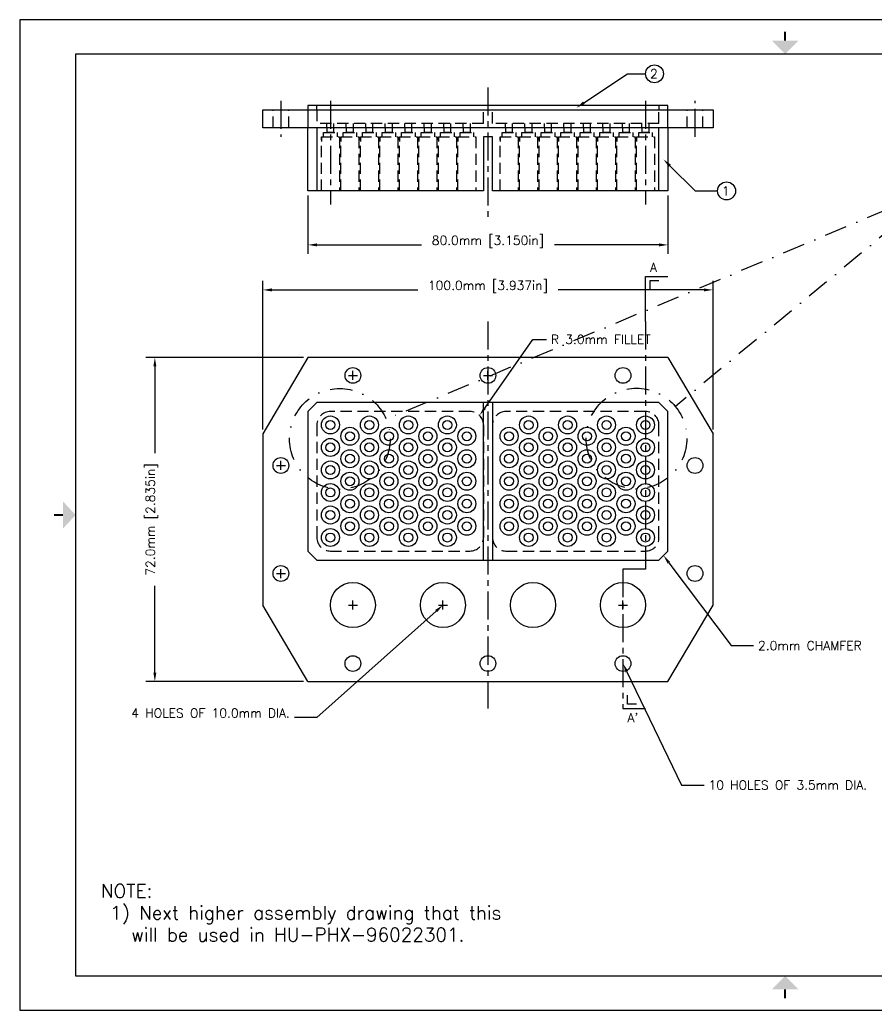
# Model space of a CAD drawing. Extents: x -170 to 170, y -120 to 100.
# Drawn here: x -170 to 20.3, y -120 to 100 of the extents above; entities that cross this region are included whole.
import ezdxf
from ezdxf.enums import TextEntityAlignment as Align

# ---------------------------------------------------------------- set-up
doc = ezdxf.new("R2010")
doc.units = 0
doc.header["$LTSCALE"] = 5
doc.header["$MEASUREMENT"] = 0
for name, pattern in [('CENTER', [2, 1.25, -0.25, 0.25, -0.25]), ('DASHDOTX2', [2, 1, -0.5, 0, -0.5]), ('HIDDENX2', [0.75, 0.5, -0.25])]:
    doc.linetypes.add(name, pattern=pattern)
doc.layers.get('0').update_dxf_attribs({"linetype": 'CONTINUOUS'})
doc.layers.get('DEFPOINTS').update_dxf_attribs({"linetype": 'CONTINUOUS'})
for name, color, linetype in [('CENTER', 7, 'CENTER'), ('CNCT_HIDDEN', 6, 'HIDDENX2'), ('CONNECTOR', 1, 'CONTINUOUS'), ('DIMENSIONS', 7, 'CONTINUOUS'), ('GUIDE', 8, 'DASHDOTX2'), ('PHENIX', 7, 'CONTINUOUS')]:
    doc.layers.add(name, color=color, linetype=linetype)
doc.styles.add('ADESK2', font='romans')
doc.dimstyles.get("Standard").update_dxf_attribs({"dimtxt": 0.18, "dimasz": 0.18, "dimexe": 0.18, "dimexo": 0.0625, "dimgap": 0.09, "dimtad": 0, "dimtih": 1, "dimtoh": 1, "dimdec": 4, "dimzin": 0, "dimtxsty": 'STANDARD', "dimcen": 0.09, "dimazin": 3, "dimtfac": 1, "dimtdec": 4, "dimtofl": 0, "dimtmove": 0, "dimatfit": 3, "dimtolj": 1, "dimtzin": 0})

# ---------------------------------------------------------------- blocks, each defined once
blk = doc.blocks.new('PHENIX')
for p, q in [((17, 11), (0, 11)), ((0, 11), (0, 0)), ((16.38, 10.62), (0.62, 10.62)), ((0.62, 10.62), (0.62, 0.38)), ((0.62, 0.38), (16.38, 0.38)), ((0, 0), (17, 0))]:
    blk.add_line(p, q)
at = {"const_width": 0.02}
for points in [[(8.5, 10.87), (8.5, 10.77)], [(0.38, 5.5), (0.48, 5.5)], [(8.5, 0.13), (8.5, 0.23)]]:
    blk.add_lwpolyline(points, dxfattribs=at)
for points in [[(8.35, 10.77), (8.65, 10.77), (8.5, 10.62)], [(0.48, 5.35), (0.48, 5.65), (0.62, 5.5)], [(8.35, 0.23), (8.65, 0.23), (8.5, 0.38)]]:
    blk.add_solid(points)
blk = doc.blocks.new('*D4')
at = {"color": 0, "linetype": 'BYBLOCK'}
for p, q in [((-106, 56), (-106, 43)), ((-26, 56), (-26, 43)), ((-104, 45), (-80.76, 45)), ((-28, 45), (-51.24, 45))]:
    blk.add_line(p, q, dxfattribs=at)
for points in [[(-104, 45.33), (-104, 44.67), (-106, 45)], [(-28, 45.33), (-28, 44.67), (-26, 45)]]:
    blk.add_solid(points, dxfattribs=at)
at = {"layer": 'DEFPOINTS', "color": 0, "linetype": 'BYBLOCK'}
for p in [(-106, 57), (-26, 57), (-26, 45)]:
    blk.add_point(p, dxfattribs=at)
at = {"color": 0, "linetype": 'BYBLOCK', "style": 'ADESK2'}
blk.add_text('80.0mm [3.150in]', height=2, dxfattribs=at).set_placement((-66, 45), align=Align.CENTER)
blk = doc.blocks.new('*D10')
at = {"color": 0, "linetype": 'BYBLOCK'}
for p, q in [((-116, 9), (-116, 42)), ((-16, 9), (-16, 42)), ((-114, 40), (-81.57, 40)), ((-18, 40), (-50.43, 40))]:
    blk.add_line(p, q, dxfattribs=at)
for points in [[(-114, 40.33), (-114, 39.67), (-116, 40)], [(-18, 40.33), (-18, 39.67), (-16, 40)]]:
    blk.add_solid(points, dxfattribs=at)
at = {"layer": 'DEFPOINTS', "color": 0, "linetype": 'BYBLOCK'}
for p in [(-116, 40), (-116, 8), (-16, 8)]:
    blk.add_point(p, dxfattribs=at)
at = {"color": 0, "linetype": 'BYBLOCK', "style": 'ADESK2'}
blk.add_text('100.0mm [3.937in]', height=2, dxfattribs=at).set_placement((-66, 40), align=Align.CENTER)
blk = doc.blocks.new('*D11')
at = {"color": 0, "linetype": 'BYBLOCK'}
for p, q in [((-107, 25), (-142, 25)), ((-140, 23), (-140, 3.76)), ((-140, -45), (-140, -25.76)), ((-107, -47), (-142, -47))]:
    blk.add_line(p, q, dxfattribs=at)
for points in [[(-140.33, 23), (-139.67, 23), (-140, 25)], [(-140.33, -45), (-139.67, -45), (-140, -47)]]:
    blk.add_solid(points, dxfattribs=at)
at = {"layer": 'DEFPOINTS', "color": 0, "linetype": 'BYBLOCK'}
for p in [(-140, 25), (-106, 25), (-106, -47)]:
    blk.add_point(p, dxfattribs=at)
at = {"color": 0, "linetype": 'BYBLOCK', "style": 'ADESK2'}
blk.add_text('72.0mm [2.835in]', height=2, rotation=90, dxfattribs=at).set_placement((-140, -11), align=Align.CENTER)

msp = doc.modelspace()

# ---------------------------------------------------------------- linework, layer by layer
at = {"layer": 'CENTER'}
for p, q in [((-66, 85), (-66, 56)), ((-112, 82), (-112, 74)), ((-101, 82), (-101, 59)), ((-31, 82), (-31, 59)), ((-20, 74), (-20, 82)), ((-66, 33), (-66, -53)), ((-31, 33), (-31, -22)), ((-31, -22), (-36, -22)), ((-36, -22), (-36, -53))]:
    msp.add_line(p, q, dxfattribs=at)
at = {"layer": 'CNCT_HIDDEN'}
for p, q in [((-113.75, 76), (-113.75, 80)), ((-110.25, 76), (-110.25, 80)), ((-104, 80), (-104, 77)), ((-67, 77), (-67, 80)), ((-65, 77), (-65, 80)), ((-28, 77), (-28, 80)), ((-21.75, 76), (-21.75, 80)), ((-18.25, 76), (-18.25, 80)), ((-67, 77), (-104, 77)), ((-101.79, 76), (-101.79, 77)), ((-100.21, 76), (-100.21, 77)), ((-97.46, 76), (-97.46, 77)), ((-95.88, 76), (-95.88, 77)), ((-93.13, 76), (-93.13, 77)), ((-91.55, 76), (-91.55, 77)), ((-88.8, 76), (-88.8, 77)), ((-87.22, 76), (-87.22, 77)), ((-84.47, 76), (-84.47, 77)), ((-82.89, 76), (-82.89, 77)), ((-80.14, 76), (-80.14, 77)), ((-78.56, 76), (-78.56, 77)), ((-75.81, 76), (-75.81, 77)), ((-74.23, 76), (-74.23, 77)), ((-71.48, 76), (-71.48, 77)), ((-69.9, 76), (-69.9, 77)), ((-28, 77), (-65, 77)), ((-62.1, 76), (-62.1, 77)), ((-60.52, 76), (-60.52, 77)), ((-57.77, 76), (-57.77, 77)), ((-56.19, 76), (-56.19, 77)), ((-53.44, 76), (-53.44, 77)), ((-51.86, 76), (-51.86, 77)), ((-49.11, 76), (-49.11, 77)), ((-47.53, 76), (-47.53, 77)), ((-44.78, 76), (-44.78, 77)), ((-43.2, 76), (-43.2, 77)), ((-40.45, 76), (-40.45, 77)), ((-38.87, 76), (-38.87, 77)), ((-36.12, 76), (-36.12, 77)), ((-34.54, 76), (-34.54, 77)), ((-31.79, 76), (-31.79, 77)), ((-30.21, 76), (-30.21, 77)), ((-102.5, 75), (-99.5, 75)), ((-102.5, 74), (-102.5, 75)), ((-101.79, 76), (-101.79, 75)), ((-100.21, 75), (-101.79, 75)), ((-101, 75), (-101.79, 75)), ((-100.21, 75), (-100.21, 76)), ((-99.5, 75), (-99.5, 74)), ((-98.17, 75), (-95.17, 75)), ((-98.17, 74), (-98.17, 75)), ((-97.46, 76), (-97.46, 75)), ((-96.67, 75), (-97.46, 75)), ((-95.88, 75), (-97.46, 75)), ((-95.88, 75), (-95.88, 76)), ((-95.17, 75), (-95.17, 74)), ((-93.84, 75), (-90.84, 75)), ((-93.84, 74), (-93.84, 75)), ((-93.13, 76), (-93.13, 75)), ((-92.34, 75), (-93.13, 75)), ((-91.55, 75), (-93.13, 75)), ((-91.55, 75), (-91.55, 76)), ((-90.84, 75), (-90.84, 74)), ((-89.51, 75), (-86.51, 75)), ((-89.51, 74), (-89.51, 75)), ((-88.8, 76), (-88.8, 75)), ((-88.01, 75), (-88.8, 75)), ((-87.22, 75), (-88.8, 75)), ((-87.22, 75), (-87.22, 76)), ((-86.51, 75), (-86.51, 74)), ((-85.18, 75), (-82.18, 75)), ((-85.18, 74), (-85.18, 75)), ((-84.47, 76), (-84.47, 75)), ((-83.68, 75), (-84.47, 75)), ((-82.89, 75), (-84.47, 75)), ((-82.89, 75), (-82.89, 76)), ((-82.18, 75), (-82.18, 74)), ((-80.85, 75), (-77.85, 75)), ((-80.85, 74), (-80.85, 75)), ((-80.14, 76), (-80.14, 75)), ((-79.35, 75), (-80.14, 75)), ((-78.56, 75), (-80.14, 75)), ((-78.56, 75), (-78.56, 76)), ((-77.85, 75), (-77.85, 74)), ((-76.52, 75), (-73.52, 75)), ((-76.52, 74), (-76.52, 75)), ((-75.81, 76), (-75.81, 75)), ((-75.02, 75), (-75.81, 75)), ((-74.23, 75), (-75.81, 75)), ((-74.23, 75), (-74.23, 76)), ((-73.52, 75), (-73.52, 74)), ((-72.19, 75), (-69.19, 75)), ((-72.19, 74), (-72.19, 75)), ((-71.48, 76), (-71.48, 75)), ((-70.69, 75), (-71.48, 75)), ((-69.9, 75), (-71.48, 75)), ((-69.9, 75), (-69.9, 76)), ((-69.19, 75), (-69.19, 74)), ((-62.81, 74), (-62.81, 75)), ((-62.81, 75), (-59.81, 75)), ((-62.1, 76), (-62.1, 75)), ((-61.31, 75), (-62.1, 75)), ((-60.52, 75), (-62.1, 75)), ((-60.52, 75), (-60.52, 76)), ((-59.81, 75), (-59.81, 74)), ((-58.48, 74), (-58.48, 75)), ((-58.48, 75), (-55.48, 75)), ((-57.77, 76), (-57.77, 75)), ((-56.98, 75), (-57.77, 75)), ((-56.19, 75), (-57.77, 75)), ((-56.19, 75), (-56.19, 76)), ((-55.48, 75), (-55.48, 74)), ((-54.15, 74), (-54.15, 75)), ((-54.15, 75), (-51.15, 75)), ((-53.44, 76), (-53.44, 75)), ((-52.65, 75), (-53.44, 75)), ((-51.86, 75), (-53.44, 75)), ((-51.86, 75), (-51.86, 76)), ((-51.15, 75), (-51.15, 74)), ((-49.82, 74), (-49.82, 75)), ((-49.82, 75), (-46.82, 75)), ((-49.11, 76), (-49.11, 75)), ((-48.32, 75), (-49.11, 75)), ((-47.53, 75), (-49.11, 75)), ((-47.53, 75), (-47.53, 76)), ((-46.82, 75), (-46.82, 74)), ((-45.49, 74), (-45.49, 75)), ((-45.49, 75), (-42.49, 75)), ((-44.78, 76), (-44.78, 75)), ((-43.99, 75), (-44.78, 75)), ((-43.2, 75), (-44.78, 75)), ((-43.2, 75), (-43.2, 76)), ((-42.49, 75), (-42.49, 74)), ((-41.16, 74), (-41.16, 75)), ((-41.16, 75), (-38.16, 75)), ((-40.45, 76), (-40.45, 75)), ((-39.66, 75), (-40.45, 75)), ((-38.87, 75), (-40.45, 75)), ((-38.87, 75), (-38.87, 76)), ((-38.16, 75), (-38.16, 74)), ((-36.83, 74), (-36.83, 75)), ((-36.83, 75), (-33.83, 75)), ((-36.12, 76), (-36.12, 75)), ((-35.33, 75), (-36.12, 75)), ((-34.54, 75), (-36.12, 75)), ((-34.54, 75), (-34.54, 76)), ((-33.83, 75), (-33.83, 74)), ((-32.5, 75), (-29.5, 75)), ((-32.5, 74), (-32.5, 75)), ((-31.79, 76), (-31.79, 75)), ((-30.21, 75), (-31.79, 75)), ((-31, 75), (-31.79, 75)), ((-30.21, 75), (-30.21, 76)), ((-29.5, 75), (-29.5, 74)), ((-103, 62), (-103, 74)), ((-103, 74), (-99, 74)), ((-103, 74), (-103, 73)), ((-99, 74), (-99, 62)), ((-98.67, 62), (-98.67, 74)), ((-98.67, 74), (-94.67, 74)), ((-98.67, 74), (-98.67, 73)), ((-94.67, 74), (-94.67, 62)), ((-94.34, 62), (-94.34, 74)), ((-94.34, 74), (-90.34, 74)), ((-94.34, 74), (-94.34, 73)), ((-90.34, 74), (-90.34, 62)), ((-90.01, 62), (-90.01, 74)), ((-90.01, 74), (-86.01, 74)), ((-90.01, 74), (-90.01, 73)), ((-86.01, 74), (-86.01, 62)), ((-85.68, 62), (-85.68, 74)), ((-85.68, 74), (-81.68, 74)), ((-85.68, 74), (-85.68, 73)), ((-81.68, 74), (-81.68, 62)), ((-81.35, 62), (-81.35, 74)), ((-81.35, 74), (-77.35, 74)), ((-81.35, 74), (-81.35, 73)), ((-77.35, 74), (-77.35, 62)), ((-77.02, 62), (-77.02, 74)), ((-77.02, 74), (-73.02, 74)), ((-77.02, 74), (-77.02, 73)), ((-73.02, 74), (-73.02, 62)), ((-72.69, 62), (-72.69, 74)), ((-72.69, 74), (-68.69, 74)), ((-72.69, 74), (-72.69, 73)), ((-68.69, 74), (-68.69, 62)), ((-63.31, 62), (-63.31, 74)), ((-63.31, 74), (-59.31, 74)), ((-63.31, 74), (-63.31, 73)), ((-59.31, 74), (-59.31, 62)), ((-58.98, 62), (-58.98, 74)), ((-58.98, 74), (-54.98, 74)), ((-58.98, 74), (-58.98, 73)), ((-54.98, 74), (-54.98, 62)), ((-54.65, 62), (-54.65, 74)), ((-54.65, 74), (-50.65, 74)), ((-54.65, 74), (-54.65, 73)), ((-50.65, 74), (-50.65, 62)), ((-50.32, 62), (-50.32, 74)), ((-50.32, 74), (-46.32, 74)), ((-50.32, 74), (-50.32, 73)), ((-46.32, 74), (-46.32, 62)), ((-45.99, 62), (-45.99, 74)), ((-45.99, 74), (-41.99, 74)), ((-45.99, 74), (-45.99, 73)), ((-41.99, 74), (-41.99, 62)), ((-41.66, 62), (-41.66, 74)), ((-41.66, 74), (-37.66, 74)), ((-41.66, 74), (-41.66, 73)), ((-37.66, 74), (-37.66, 62)), ((-37.33, 62), (-37.33, 74)), ((-37.33, 74), (-33.33, 74)), ((-37.33, 74), (-37.33, 73)), ((-33.33, 74), (-33.33, 62)), ((-33, 62), (-33, 74)), ((-33, 74), (-33, 73)), ((-33, 74), (-29, 74)), ((-29, 74), (-29, 62)), ((-70, 13), (-101, 13)), ((-31, 13), (-62, 13)), ((-104, 10), (-104, -15)), ((-67, 10), (-67, -15)), ((-65, 10), (-65, -15)), ((-28, -15), (-28, 10)), ((-101, -18), (-70, -18)), ((-62, -18), (-31, -18))]:
    msp.add_line(p, q, dxfattribs=at)
for centre, start, end in [((-101, 10), 90, 180), ((-70, 10), 0, 90), ((-62, 10), 90, 180), ((-31, 10), 0, 90), ((-101, -15), 180, 270), ((-70, -15), 270, 0), ((-62, -15), 180, 270), ((-31, -15), 270, 0)]:
    msp.add_arc(centre, 3, start, end, dxfattribs=at)
at = {"layer": 'CONNECTOR'}
for p, q in [((-116, 80), (-16, 80)), ((-116, 76), (-116, 80)), ((-26, 81), (-106, 81)), ((-106, 81), (-106, 80)), ((-106, 80), (-106, 76)), ((-106, 80), (-26, 80)), ((-104, 80), (-104, 81)), ((-28, 81), (-28, 80)), ((-26, 80), (-26, 81)), ((-26, 76), (-26, 80)), ((-16, 80), (-16, 76)), ((-16, 76), (-116, 76)), ((-106, 62), (-106, 76)), ((-104, 76), (-104, 62)), ((-28, 62), (-28, 76)), ((-26, 76), (-26, 62)), ((-65, 74), (-67, 74)), ((-67, 74), (-67, 62)), ((-65, 62), (-65, 74)), ((-67, 62), (-106, 62)), ((-26, 62), (-65, 62)), ((-106, 25), (-116, 8)), ((-26, 25), (-106, 25)), ((-26, 25), (-16, 8)), ((-106, 13), (-104, 15)), ((-28, 15), (-104, 15)), ((-67, -20), (-67, 15)), ((-65, 15), (-65, -20)), ((-28, 15), (-26, 13)), ((-106, 13), (-106, -18)), ((-26, -18), (-26, 13)), ((-116, 8), (-116, -30)), ((-16, -30), (-16, 8)), ((-106, -18), (-104, -20)), ((-26, -18), (-28, -20)), ((-104, -20), (-28, -20)), ((-106, -47), (-116, -30)), ((-26, -47), (-16, -30)), ((-106, -47), (-66, -47)), ((-67, -47), (-26, -47))]:
    msp.add_line(p, q, dxfattribs=at)
for centre, radius in [((-96, 21), 1.75), ((-96, 21), 1.75), ((-66, 21), 1.75), ((-66, 21), 1.75), ((-36, 21), 1.75), ((-36, 21), 1.75), ((-101, 10), 2), ((-101, 10), 1), ((-92.34, 10), 2), ((-92.34, 10), 1), ((-83.68, 10), 2), ((-83.68, 10), 1), ((-75.02, 10), 2), ((-75.02, 10), 1), ((-56.98, 10), 2), ((-56.98, 10), 1), ((-48.32, 10), 2), ((-48.32, 10), 1), ((-39.66, 10), 2), ((-39.66, 10), 1), ((-31, 10), 2), ((-31, 10), 1), ((-96.66987, 7.5), 2), ((-88.00987, 7.5), 2), ((-79.34987, 7.5), 2), ((-70.68987, 7.5), 2), ((-61.31013, 7.5), 2), ((-52.65013, 7.5), 2), ((-43.99013, 7.5), 2), ((-35.33013, 7.5), 2), ((-101, 5), 2), ((-96.66987, 7.5), 1), ((-92.34, 5), 2), ((-88.00987, 7.5), 1), ((-83.68, 5), 2), ((-79.34987, 7.5), 1), ((-75.02, 5), 2), ((-70.68987, 7.5), 1), ((-61.31013, 7.5), 1), ((-56.98, 5), 2), ((-52.65013, 7.5), 1), ((-48.32, 5), 2), ((-43.99013, 7.5), 1), ((-39.66, 5), 2), ((-35.33013, 7.5), 1), ((-31, 5), 2), ((-101, 5), 1), ((-96.66987, 2.5), 2), ((-92.34, 5), 1), ((-88.00987, 2.5), 2), ((-83.68, 5), 1), ((-79.34987, 2.5), 2), ((-75.02, 5), 1), ((-70.68987, 2.5), 2), ((-61.31013, 2.5), 2), ((-56.98, 5), 1), ((-52.65013, 2.5), 2), ((-48.32, 5), 1), ((-43.99013, 2.5), 2), ((-39.66, 5), 1), ((-35.33013, 2.5), 2), ((-31, 5), 1), ((-112, 1), 1.75), ((-112, 1), 1.75), ((-96.66987, 2.5), 1), ((-88.00987, 2.5), 1), ((-79.34987, 2.5), 1), ((-70.68987, 2.5), 1), ((-61.31013, 2.5), 1), ((-52.65013, 2.5), 1), ((-43.99013, 2.5), 1), ((-35.33013, 2.5), 1), ((-20, 1), 1.75), ((-20, 1), 1.75), ((-101, 0), 2), ((-101, 0), 1), ((-92.34, 0), 2), ((-92.34, 0), 1), ((-83.68, 0), 2), ((-83.68, 0), 1), ((-75.02, 0), 2), ((-75.02, 0), 1), ((-56.98, 0), 2), ((-56.98, 0), 1), ((-48.32, 0), 2), ((-48.32, 0), 1), ((-39.66, 0), 2), ((-39.66, 0), 1), ((-31, 0), 2), ((-31, 0), 1), ((-96.66987, -2.5), 2), ((-96.66987, -2.5), 1), ((-88.00987, -2.5), 2), ((-88.00987, -2.5), 1), ((-79.34987, -2.5), 2), ((-79.34987, -2.5), 1), ((-70.68987, -2.5), 2), ((-70.68987, -2.5), 1), ((-61.31013, -2.5), 2), ((-61.31013, -2.5), 1), ((-52.65013, -2.5), 2), ((-52.65013, -2.5), 1), ((-43.99013, -2.5), 2), ((-43.99013, -2.5), 1), ((-35.33013, -2.5), 2), ((-35.33013, -2.5), 1), ((-101, -5), 2), ((-101, -5), 1), ((-92.34, -5), 2), ((-92.34, -5), 1), ((-83.68, -5), 2), ((-83.68, -5), 1), ((-75.02, -5), 2), ((-75.02, -5), 1), ((-56.98, -5), 2), ((-56.98, -5), 1), ((-48.32, -5), 2), ((-48.32, -5), 1), ((-39.66, -5), 2), ((-39.66, -5), 1), ((-31, -5), 2), ((-31, -5), 1), ((-96.66987, -7.5), 2), ((-96.66987, -7.5), 1), ((-88.00987, -7.5), 2), ((-88.00987, -7.5), 1), ((-79.34987, -7.5), 2), ((-79.34987, -7.5), 1), ((-70.68987, -7.5), 2), ((-70.68987, -7.5), 1), ((-61.31013, -7.5), 2), ((-61.31013, -7.5), 1), ((-52.65013, -7.5), 2), ((-52.65013, -7.5), 1), ((-43.99013, -7.5), 2), ((-43.99013, -7.5), 1), ((-35.33013, -7.5), 2), ((-35.33013, -7.5), 1), ((-101, -10), 2), ((-92.34, -10), 2), ((-83.68, -10), 2), ((-75.02, -10), 2), ((-56.98, -10), 2), ((-48.32, -10), 2), ((-39.66, -10), 2), ((-31, -10), 2), ((-101, -10), 1), ((-96.66987, -12.5), 2), ((-92.34, -10), 1), ((-88.00987, -12.5), 2), ((-83.68, -10), 1), ((-79.34987, -12.5), 2), ((-75.02, -10), 1), ((-70.68987, -12.5), 2), ((-61.31013, -12.5), 2), ((-56.98, -10), 1), ((-52.65013, -12.5), 2), ((-48.32, -10), 1), ((-43.99013, -12.5), 2), ((-39.66, -10), 1), ((-35.33013, -12.5), 2), ((-31, -10), 1), ((-101, -15), 2), ((-96.66987, -12.5), 1), ((-92.34, -15), 2), ((-88.00987, -12.5), 1), ((-83.68, -15), 2), ((-79.34987, -12.5), 1), ((-75.02, -15), 2), ((-70.68987, -12.5), 1), ((-61.31013, -12.5), 1), ((-56.98, -15), 2), ((-52.65013, -12.5), 1), ((-48.32, -15), 2), ((-43.99013, -12.5), 1), ((-39.66, -15), 2), ((-35.33013, -12.5), 1), ((-31, -15), 2), ((-101, -15), 1), ((-92.34, -15), 1), ((-83.68, -15), 1), ((-75.02, -15), 1), ((-56.98, -15), 1), ((-48.32, -15), 1), ((-39.66, -15), 1), ((-31, -15), 1), ((-112, -23), 1.75), ((-112, -23), 1.75), ((-20, -23), 1.75), ((-20, -23), 1.75), ((-96, -30), 5), ((-76, -30), 5), ((-56, -30), 5), ((-36, -30), 5), ((-96, -43), 1.75), ((-96, -43), 1.75), ((-66, -43), 1.75), ((-66, -43), 1.75), ((-36, -43), 1.75), ((-36, -43), 1.75)]:
    msp.add_circle(centre, radius, dxfattribs=at)
at = {"layer": 'DIMENSIONS'}
for p, q in [((-35, 88), (-31, 88)), ((-44.66707, 81.57768), (-35, 88)), ((-25.58579, 67.58579), (-20, 62)), ((-20, 62), (-15, 62)), ((-31, 33), (-31, 43)), ((-31, 43), (-26, 43)), ((-28, 42), (-30, 42)), ((-30, 42), (-30, 40)), ((-66.72762, 13.75688), (-56, 29)), ((-56, 29), (-53, 29)), ((-96, 20), (-96, 22)), ((-66, 20), (-66, 22)), ((-97, 21), (-95, 21)), ((-67, 21), (-65, 21)), ((-113, 1), (-111, 1)), ((-112, 0), (-112, 2)), ((-112, -24), (-112, -22)), ((-25.8, -20.6), (-12, -39)), ((-113, -23), (-111, -23)), ((-97, -30), (-95, -30)), ((-96, -31), (-96, -29)), ((-77, -30), (-75, -30)), ((-76, -31), (-76, -29)), ((-37, -30), (-35, -30)), ((-36, -31), (-36, -29)), ((-77.49188, -31.33203), (-104, -55)), ((-12, -39), (-7, -39)), ((-35.13237, -44.802), (-23, -70)), ((-35, -52), (-35, -50)), ((-33, -52), (-35, -52)), ((-104, -55), (-109, -55)), ((-36, -53), (-31, -53)), ((-23, -70), (-18, -70))]:
    msp.add_line(p, q, dxfattribs=at)
for centre in [(-29, 88), (-13, 62)]:
    msp.add_circle(centre, 2, dxfattribs=at)
for points in [[(-44.48262, 81.30003), (-44.85153, 81.85532), (-46.33295, 80.47095)], [(-25.82149, 67.35008), (-25.35008, 67.82149), (-27, 69)], [(-66.45503, 13.56504), (-67.00022, 13.94873), (-67.87868, 12.12132)], [(-26.06667, -20.8), (-25.53333, -20.4), (-27, -19)], [(-77.71388, -31.08339), (-77.26987, -31.58068), (-76, -30)], [(-35.4327, -44.94661), (-34.83203, -44.6574), (-36, -43)]]:
    msp.add_solid(points, dxfattribs=at)
at = {"layer": 'GUIDE'}
for p, q in [((22.84235, 57.90952), (-88.59834, 11.24867)), ((24.79833, 54.65453), (-24.36956, 14.10742))]:
    msp.add_line(p, q, dxfattribs=at)
for centre in [(-98.91117, 6.93063), (-33, 7)]:
    msp.add_circle(centre, 11.18034, dxfattribs=at)

# ---------------------------------------------------------------- block references
at = {"layer": 'PHENIX', "xscale": 20, "yscale": 20, "zscale": 20}
msp.add_blockref('PHENIX', (-170, -120), dxfattribs=at)

# ---------------------------------------------------------------- texts
at = {"layer": 'DIMENSIONS', "style": 'ADESK2'}
for s, p in [('2', (-30, 87)), ('1', (-14, 61)), ('A', (-30, 44)), ('R 3.0mm FILLET', (-52, 28)), ("A'", (-35, -56)), ('10 HOLES OF 3.5mm DIA.', (-17, -71))]:
    msp.add_text(s, height=2, dxfattribs=at).set_placement(p)
msp.add_text('2.0mm CHAMFER', height=2, rotation=360, dxfattribs=at).set_placement((-6, -40))
msp.add_text('4 HOLES OF 10.0mm DIA.', height=2, dxfattribs=at).set_placement((-110, -55), align=Align.RIGHT)
at = {"layer": 'PHENIX', "style": 'ADESK2'}
for s, p in [('NOTE:', (-152, -95)), (' 1) Next higher assembly drawing that this ', (-152, -99.85714)), ('   will be used in HU-PHX-96022301.', (-152, -104.71429))]:
    msp.add_text(s, height=3, dxfattribs=at).set_placement(p)

# ---------------------------------------------------------------- dimensions: what is measured, and where the dimension line sits
at = {"layer": 'DIMENSIONS'}
dim = msp.add_linear_dim(base=(-26, 50), p1=(-106, 62), p2=(-26, 62), dimstyle='Standard', dxfattribs=at)
dim.commit()
dim.dimension.update_dxf_attribs({"geometry": '*D4', "text_midpoint": (-66, 50), "insert": (0, 5)})
dim = msp.add_linear_dim(base=(-116, 40), p1=(-16, 8), p2=(-116, 8), dimstyle='Standard', dxfattribs=at)
dim.commit()
dim.dimension.update_dxf_attribs({"geometry": '*D10', "text_midpoint": (-66, 40)})
dim = msp.add_linear_dim(base=(-140, 25), p1=(-106, -47), p2=(-106, 25), angle=90, dimstyle='Standard', dxfattribs=at)
dim.commit()
dim.dimension.update_dxf_attribs({"geometry": '*D11', "text_midpoint": (-140, -11)})

doc.saveas('drawing.dxf')
